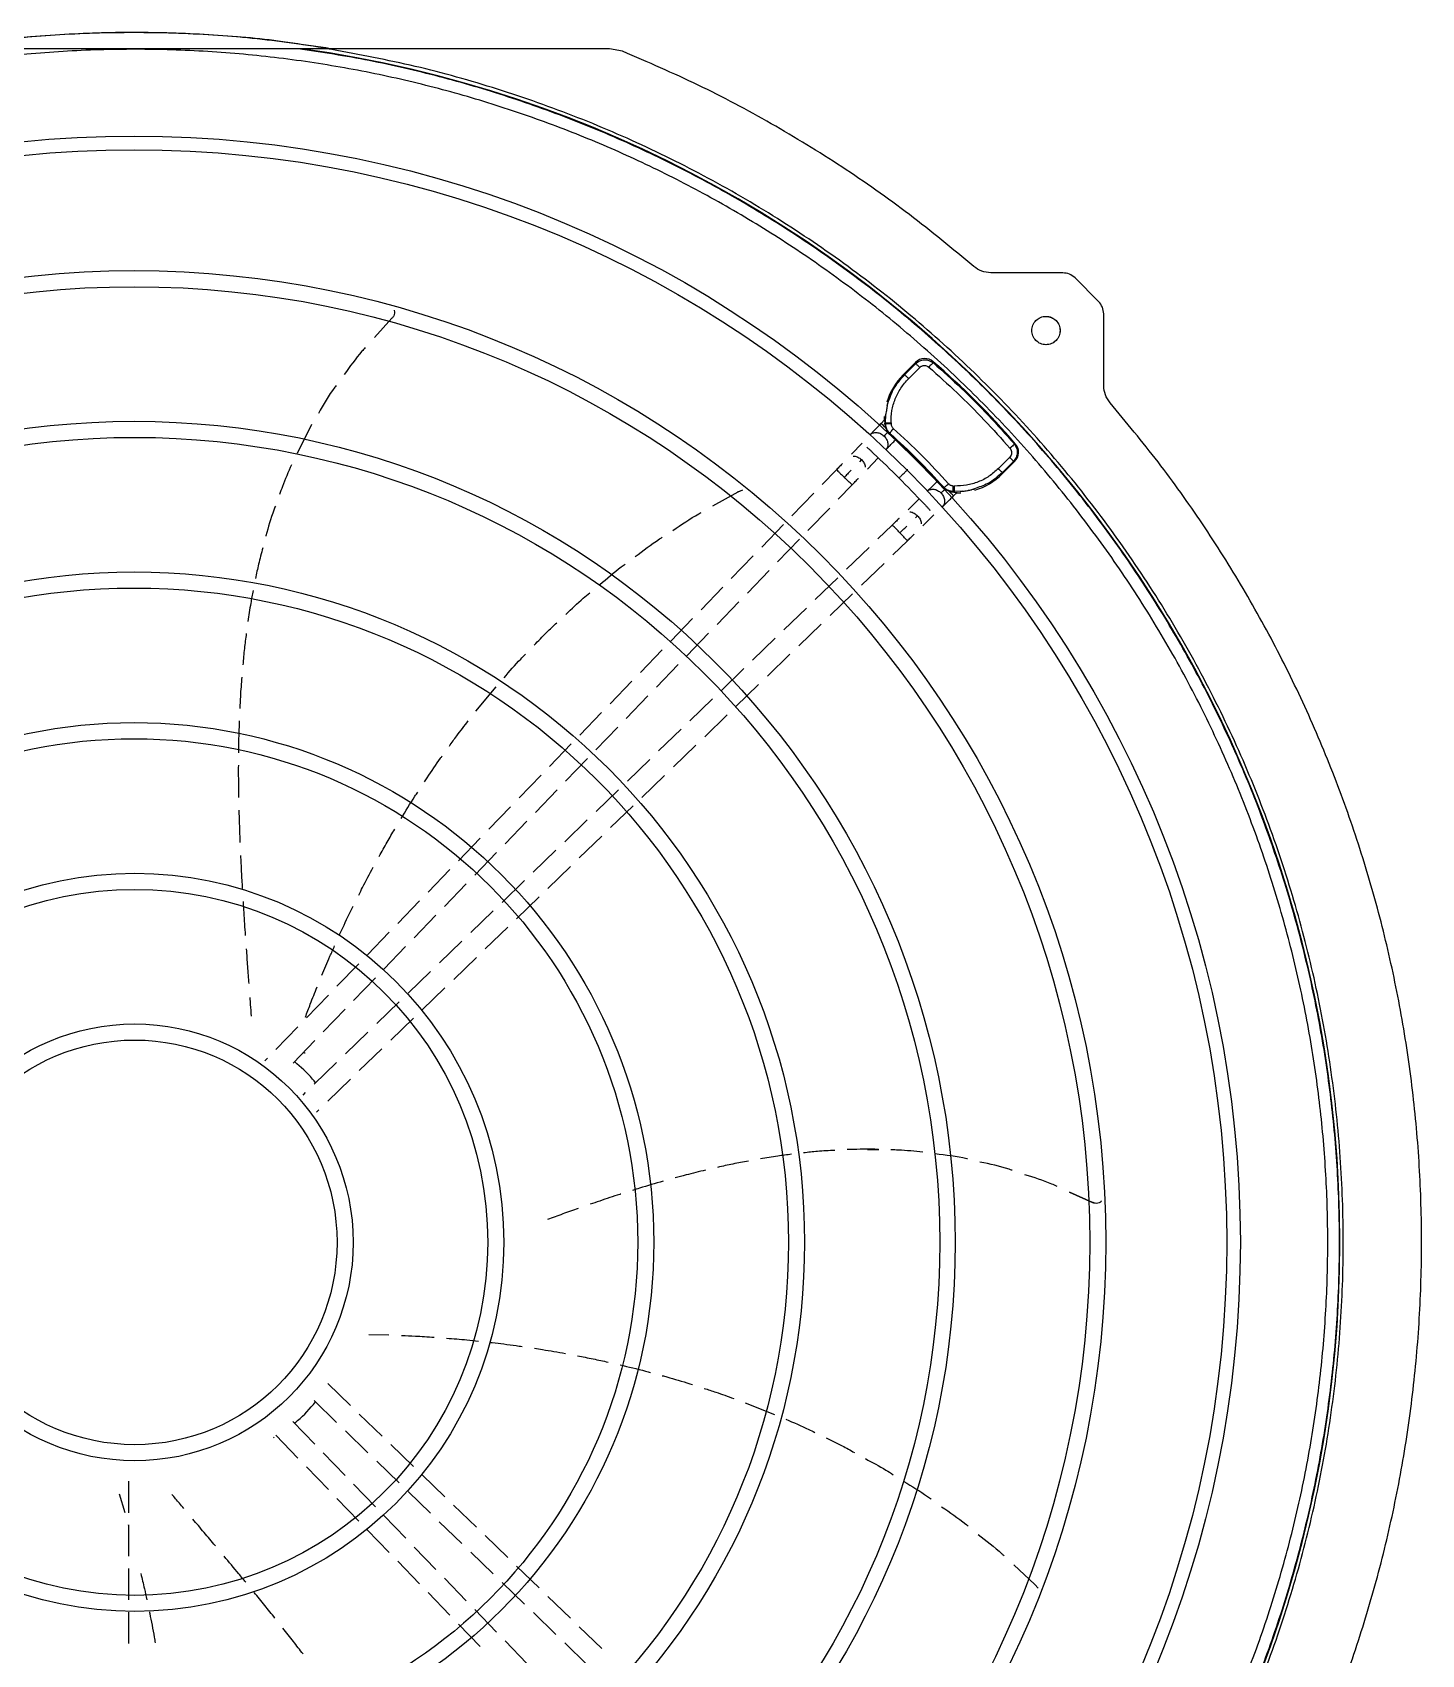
# Model space of a CAD drawing. Extents: x -31 to 236, y -16 to 155.
# Drawn here: x 101.06 to 113.61, y 59.45 to 74.11 of the extents above; entities that cross this region are included whole.
import ezdxf

# ---------------------------------------------------------------- set-up
doc = ezdxf.new("R2010")
doc.units = 0
doc.header["$MEASUREMENT"] = 0
doc.layers.get('0').update_dxf_attribs({"linetype": 'CONTINUOUS'})

msp = doc.modelspace()

# ---------------------------------------------------------------- linework, layer by layer
at = {"color": 7, "linetype": 'Continuous', "lineweight": 25}
for p, q in [((103.71837, 73.9656), (103.49154, 73.9656)), ((106.2751, 73.9656), (103.71837, 73.9656)), ((106.39459, 73.94205), (106.2751, 73.9656)), ((110.37142, 71.94015), (109.72181, 71.94015)), ((110.6961, 71.68069), (110.48276, 71.89403)), ((110.74222, 70.91973), (110.74222, 71.56935)), ((104.31041, 71.52914), (104.15262, 71.35556)), ((108.93042, 71.01904), (109.04201, 71.13063)), ((109.04295, 71.11951), (108.94278, 71.01926)), ((109.04201, 71.13063), (109.04295, 71.11951)), ((109.20234, 71.13675), (109.2034, 71.12528)), ((108.94278, 71.01926), (108.93042, 71.01904)), ((108.97824, 70.98332), (108.99833, 71.00341)), ((108.99833, 71.00341), (109.07994, 71.0851)), ((108.77013, 70.58291), (108.77301, 70.66321)), ((103.58454, 70.56923), (103.45343, 70.30804)), ((108.76117, 70.61076), (108.73053, 70.57907)), ((108.76403, 70.58262), (108.77013, 70.58291)), ((108.76474, 70.57338), (108.76403, 70.58262)), ((108.77043, 70.57364), (108.76474, 70.57338)), ((108.76474, 70.57338), (108.77209, 70.53907)), ((108.77013, 70.58291), (108.77043, 70.57364)), ((108.77727, 70.54443), (108.77043, 70.57364)), ((108.82045, 70.58464), (108.82075, 70.5752)), ((108.55894, 70.40111), (108.46198, 70.3004)), ((108.79327, 70.50214), (108.80561, 70.48922)), ((108.80561, 70.48922), (108.80986, 70.48941)), ((109.94335, 70.39574), (109.93241, 70.39627)), ((108.60629, 70.16647), (108.70429, 70.26827)), ((109.89234, 70.2727), (109.81065, 70.19109)), ((109.93723, 70.23541), (109.82564, 70.12382)), ((109.92662, 70.23583), (109.82638, 70.13566)), ((109.93723, 70.23541), (109.92662, 70.23583)), ((108.32727, 70.16076), (108.19842, 70.02749)), ((109.81065, 70.19109), (109.79056, 70.171)), ((109.82564, 70.12382), (109.82638, 70.13566)), ((107.20852, 69.83318), (107.43777, 69.96171)), ((107.43713, 69.96171), (107.48059, 69.98001)), ((107.43777, 69.96171), (107.43713, 69.96171)), ((107.43777, 69.96171), (107.48079, 69.97984)), ((108.12192, 69.94837), (107.92449, 69.74418)), ((108.34334, 69.89418), (108.46875, 70.02388)), ((109.29653, 70.00273), (109.29616, 69.99867)), ((109.30908, 69.98633), (109.29616, 69.99867)), ((109.34599, 69.96517), (109.38026, 69.95786)), ((109.38075, 69.96331), (109.34707, 69.97123)), ((109.38026, 69.95786), (109.38075, 69.96331)), ((109.38947, 69.95717), (109.38026, 69.95786)), ((109.39004, 69.96301), (109.38075, 69.96331)), ((109.38244, 70.01351), (109.39187, 70.0132)), ((109.38575, 69.92376), (109.41752, 69.95448)), ((109.39004, 69.96301), (109.38947, 69.95717)), ((109.47032, 69.9659), (109.39004, 69.96301)), ((108.06942, 69.61088), (108.26647, 69.81468)), ((109.07546, 69.89711), (108.97355, 69.79816)), ((107.84779, 69.66486), (107.65126, 69.46161)), ((108.83182, 69.66081), (108.70151, 69.53481)), ((109.10714, 69.6535), (109.20834, 69.75176)), ((107.79554, 69.32762), (107.99289, 69.53174)), ((108.83625, 69.39127), (108.96865, 69.51929)), ((107.57396, 69.38166), (107.37683, 69.17778)), ((108.62237, 69.45829), (108.41855, 69.26121)), ((107.52197, 69.0447), (107.71917, 69.24864)), ((108.55233, 69.11674), (108.75666, 69.31431)), ((107.30056, 69.0989), (107.10342, 68.89501)), ((108.33924, 69.18452), (108.13574, 68.98776)), ((107.24834, 68.7617), (107.4454, 68.9655)), ((108.0562, 68.91085), (107.85248, 68.71387)), ((108.26934, 68.84311), (108.47311, 69.04015)), ((107.02624, 68.81519), (106.82934, 68.61155)), ((107.98583, 68.56899), (108.18986, 68.76627)), ((106.97429, 68.47827), (107.1719, 68.68264)), ((107.77327, 68.63729), (107.56948, 68.44024)), ((106.75338, 68.53299), (106.55516, 68.32798)), ((107.70321, 68.29572), (107.90711, 68.49287)), ((106.70122, 68.19585), (106.89776, 68.39912)), ((107.49004, 68.36343), (107.28684, 68.16695)), ((105.06808, 67.97798), (105.25064, 68.19845)), ((106.47883, 68.24905), (106.28161, 68.04507)), ((107.41921, 68.02112), (107.62344, 68.21859)), ((106.42753, 67.9128), (106.62394, 68.11592)), ((107.20752, 68.09026), (107.00316, 67.89266)), ((106.20476, 67.96559), (106.00768, 67.76177)), ((107.13621, 67.74749), (107.34028, 67.94481)), ((106.15318, 67.62906), (106.35113, 67.83378)), ((106.92475, 67.81684), (106.72017, 67.61904)), ((105.93113, 67.68259), (105.73419, 67.47891)), ((106.85356, 67.47418), (107.05667, 67.67058)), ((105.87966, 67.34617), (106.07706, 67.55033)), ((106.64085, 67.54234), (106.43809, 67.34629)), ((105.65755, 67.39965), (105.46025, 67.1956)), ((106.56947, 67.1995), (106.77396, 67.39722)), ((105.60607, 67.06322), (105.80312, 67.26701)), ((106.35792, 67.26877), (106.15443, 67.07202)), ((105.38261, 67.1153), (105.1856, 66.91155)), ((106.07504, 66.99525), (105.87119, 66.79815)), ((106.28663, 66.92602), (106.49094, 67.12356)), ((105.33289, 66.78069), (105.52992, 66.98446)), ((106.00354, 66.6523), (106.20748, 66.84949)), ((105.10828, 66.83158), (104.91088, 66.62742)), ((105.05861, 66.49702), (105.25555, 66.7007)), ((105.7916, 66.72119), (105.58782, 66.52415)), ((105.71935, 66.37751), (105.92325, 66.57466)), ((104.83415, 66.54807), (104.63699, 66.34415)), ((104.78474, 66.21378), (104.98168, 66.41745)), ((105.50887, 66.44782), (105.30488, 66.25058)), ((104.55988, 66.26441), (104.36215, 66.05991)), ((105.43537, 66.10293), (105.63959, 66.30039)), ((104.511, 65.93067), (104.70797, 66.13437)), ((105.22638, 66.17467), (105.02206, 65.97712)), ((104.28531, 65.98044), (104.08802, 65.7764)), ((105.15262, 65.82953), (105.35636, 66.02653)), ((104.23771, 65.64802), (104.4342, 65.85124)), ((104.94316, 65.90082), (104.73886, 65.70328)), ((104.01054, 65.69627), (103.81322, 65.49219)), ((104.86804, 65.55437), (105.0731, 65.75265)), ((103.9638, 65.36473), (104.16042, 65.56808)), ((104.66001, 65.62704), (104.45539, 65.4292)), ((103.73614, 65.41248), (103.53742, 65.20695)), ((104.58386, 65.27959), (104.78945, 65.47838)), ((103.68943, 65.08097), (103.88703, 65.28533)), ((104.37701, 65.35341), (104.17231, 65.15549)), ((103.46022, 65.12711), (103.26219, 64.9223)), ((104.29975, 65.00489), (104.50516, 65.2035)), ((103.41617, 64.79836), (103.61301, 65.00194)), ((104.0931, 65.0789), (103.88987, 64.88239)), ((103.18468, 64.84214), (103.16296, 64.81967)), ((103.80973, 64.8049), (103.60594, 64.60786)), ((104.01539, 64.72994), (104.22023, 64.928)), ((103.73051, 64.45448), (103.93504, 64.65225)), ((103.52665, 64.53119), (103.50461, 64.50988)), ((103.62763, 64.35501), (103.65061, 64.37722)), ((108.60872, 64.01809), (108.70842, 64.01732)), ((110.64031, 63.53963), (110.43328, 63.63308)), ((110.43333, 63.63219), (110.63978, 63.53963)), ((110.63978, 63.53963), (110.64031, 63.53963)), ((110.67541, 63.53036), (110.67594, 63.53036)), ((104.10103, 62.34649), (104.10123, 62.34649)), ((104.10123, 62.34649), (104.28213, 62.34171)), ((103.93513, 61.70406), (103.72961, 61.90278)), ((103.60611, 61.74837), (103.80996, 61.55126)), ((107.50283, 61.72895), (107.7678, 61.62386)), ((104.22045, 61.42818), (104.01545, 61.6264)), ((103.26159, 61.43471), (103.46016, 61.22935)), ((103.61281, 61.35466), (103.41553, 61.5587)), ((103.88994, 61.47393), (104.09362, 61.27699)), ((103.2455, 61.41173), (103.2406, 61.41895)), ((104.50461, 61.15343), (104.2997, 61.35155)), ((103.53744, 61.14941), (103.73556, 60.94452)), ((103.8866, 61.0715), (103.68944, 61.27541)), ((104.17227, 61.20094), (104.37635, 61.00361)), ((101.93113, 61.01885), (101.93113, 60.7345)), ((104.1606, 60.78813), (103.96388, 60.99157)), ((104.78834, 60.87908), (104.58452, 61.07616)), ((101.84572, 60.90546), (101.89637, 60.73553)), ((103.81331, 60.8641), (104.01076, 60.6599)), ((104.45591, 60.92669), (104.65923, 60.73009)), ((104.43484, 60.50449), (104.23713, 60.70897)), ((105.07307, 60.60377), (104.8679, 60.80216)), ((101.92758, 60.62517), (101.93113, 60.6124)), ((101.93113, 60.62505), (101.93113, 60.34096)), ((104.08758, 60.58045), (104.28567, 60.37558)), ((104.73846, 60.65349), (104.94276, 60.45595)), ((104.70811, 60.22187), (104.51182, 60.42488)), ((105.35624, 60.32997), (105.15168, 60.52776)), ((104.36293, 60.29567), (104.56014, 60.09171)), ((105.02173, 60.37959), (105.2262, 60.18189)), ((105.6396, 60.05599), (105.43544, 60.2534)), ((109.929, 60.26498), (110.12086, 60.08764)), ((101.93113, 60.23145), (101.93113, 59.94793)), ((104.98169, 59.93892), (104.78496, 60.14239)), ((105.30509, 60.10561), (105.50891, 59.90853)), ((104.63666, 60.01258), (104.8341, 59.80837)), ((105.92311, 59.78186), (105.71902, 59.9792)), ((110.12086, 60.08764), (110.15117, 60.05255)), ((101.93113, 59.83725), (101.93113, 59.55359)), ((105.25552, 59.65572), (105.05845, 59.85954)), ((105.58825, 59.83182), (105.79202, 59.63479)), ((104.91085, 59.729), (105.10828, 59.5248)), ((106.20667, 59.50768), (106.00246, 59.70514)), ((105.52922, 59.37265), (105.33213, 59.57649)), ((105.87119, 59.55824), (106.0755, 59.3607))]:
    msp.add_line(p, q, dxfattribs=at)
at = {"color": 8, "linetype": 'Continuous', "lineweight": 25}
for p, q in [((109.17441, 71.14169), (109.2034, 71.12528)), ((109.93241, 70.39627), (109.948, 70.36872)), ((108.5528, 70.25244), (108.53447, 70.23341)), ((109.57402, 69.98941), (109.5483, 69.97938))]:
    msp.add_line(p, q, dxfattribs=at)
for centre, radius in [((101.97949, 63.17881), 9.99706), ((101.97949, 63.1782), 9.87436), ((101.97949, 63.17881), 8.78089), ((101.97949, 63.1782), 8.63615), ((101.97949, 63.1782), 7.41998), ((101.98568, 63.17829), 7.27453), ((101.97949, 63.1782), 6.05846), ((101.97949, 63.1782), 5.9131), ((101.97949, 63.1782), 4.69694), ((101.97949, 63.1782), 4.55158), ((101.98568, 63.1782), 3.33542), ((101.98568, 63.17829), 3.18997), ((101.98568, 63.1782), 1.9739), ((101.98568, 63.17829), 1.82845)]:
    msp.add_circle(centre, radius)
at = {"color": 7, "linetype": 'Continuous', "lineweight": 25}
for centre, radius, start, end in [((101.9846, 63.17819), 10.89215, 277.952419, 82.047581), ((104.72677, 65.92017), 6.87338, 40.627992, 49.372027), ((104.72746, 65.92087), 6.11819, 42.504763, 47.493312), ((101.98532, 63.17786), 9.76824, 44.999741, 46.881712), ((101.99057, 63.18287), 9.76098, 43.117375, 45.000762)]:
    msp.add_arc(centre, radius, start, end, dxfattribs=at)
at = {"color": 8, "linetype": 'Continuous', "lineweight": 25}
for centre, radius, start, end in [((104.03751, 65.66052), 6.79828, 45.858, 46.344146), ((97.31778, 58.59711), 15.96606, 45.699879, 46.052529), ((99.43305, 60.47562), 13.14171, 43.911773, 44.341551), ((97.795, 58.81785), 15.47163, 43.76337, 44.127308)]:
    msp.add_arc(centre, radius, start, end, dxfattribs=at)
at = {"color": 7, "linetype": 'Continuous', "lineweight": 25}
for centre, major_axis, ratio, start_param, end_param in [((109.12549, 71.04697), (-0.00447, 0.11816), 0.99886587, 5.53682267, 7.03021374), ((109.34879, 70.60173), (0.5912, 0.01098), 0.99873841, 2.33824924, 2.83211218), ((109.34879, 70.60173), (0.5912, 0.01098), 0.99873841, 3.0557476, 3.11410526), ((109.85357, 70.31889), (0.11816, -0.00449), 0.99887068, 5.53630704, 7.02969541), ((109.40833, 70.54219), (0.01095, 0.5912), 0.99873353, 3.4485214, 3.94487882), ((109.40833, 70.54219), (0.01095, 0.5912), 0.99873353, 3.16946015, 3.23077009)]:
    msp.add_ellipse(centre, major_axis=major_axis, ratio=ratio, start_param=start_param, end_param=end_param, dxfattribs=at)
for points, knots in [([(103.75607, 73.9656), (103.52058, 73.99982), (103.04959, 74.06827), (102.33648, 74.11245), (101.62253, 74.11245), (100.90942, 74.06827), (100.43843, 73.99982), (100.20294, 73.9656)], [0, 0, 0, 0, 0.20000006, 0.40000001, 0.59999999, 0.79999994, 1, 1, 1, 1]), ([(103.68731, 73.97241), (103.56676, 73.99231), (103.22471, 74.04877), (102.65499, 74.09653), (101.98174, 74.11941), (101.30847, 74.09683), (100.73747, 74.04916), (100.39416, 73.99262), (100.27236, 73.97256)], [0, 0, 0, 0, 0.10683841, 0.30314296, 0.49944752, 0.69575221, 0.89205686, 1, 1, 1, 1]), ([(94.1542, 55.76677), (94.29673, 55.62104), (94.58387, 55.32745), (95.04872, 54.91627), (95.5413, 54.52574), (96.06258, 54.16095), (96.6106, 53.82377), (97.18333, 53.51716), (97.77813, 53.24364), (98.39162, 53.00559), (99.02079, 52.80476), (99.66231, 52.64254), (100.31257, 52.52), (100.96786, 52.43768), (101.62457, 52.39572), (102.27926, 52.3938), (102.92781, 52.43119), (103.56682, 52.50667), (104.1931, 52.61862), (104.80443, 52.76533), (105.39833, 52.94481), (105.97563, 53.15593), (106.54003, 53.39943), (107.09474, 53.67733), (107.63959, 53.99099), (108.1714, 54.3402), (108.68738, 54.72463), (109.18411, 55.14329), (109.65828, 55.59471), (110.10639, 56.07661), (110.52574, 56.58684), (110.91377, 57.12284), (111.26818, 57.68163), (111.58708, 58.25998), (111.86901, 58.85458), (112.11299, 59.46211), (112.31819, 60.07849), (112.48446, 60.70008), (112.61215, 61.32334), (112.702, 61.94558), (112.75497, 62.56375), (112.77239, 63.17819), (112.75497, 63.79263), (112.702, 64.41079), (112.61215, 65.03303), (112.48447, 65.6563), (112.31819, 66.27789), (112.113, 66.89427), (111.86902, 67.50179), (111.58709, 68.09639), (111.26819, 68.67475), (110.91377, 69.23354), (110.52574, 69.76953), (110.1064, 70.27976), (109.65829, 70.76167), (109.18412, 71.21309), (108.68739, 71.63175), (108.17141, 72.01619), (107.6396, 72.36538), (107.09475, 72.67906), (106.54004, 72.95696), (105.97564, 73.20046), (105.39834, 73.41158), (104.80444, 73.59105), (104.19312, 73.73777), (103.56683, 73.84972), (102.92782, 73.9252), (102.27927, 73.96259), (101.62459, 73.96067), (100.96788, 73.91871), (100.31258, 73.8364), (99.66232, 73.71385), (99.0208, 73.55164), (98.39164, 73.3508), (97.77815, 73.11276), (97.18334, 72.83923), (96.61061, 72.53262), (96.06259, 72.19545), (95.54132, 71.83066), (95.04874, 71.44013), (94.58388, 71.02895), (94.29673, 70.73535), (94.1542, 70.58962)], [0, 0, 0, 0, 0.01189592, 0.02396584, 0.03619649, 0.04857359, 0.06108194, 0.07373471, 0.0864717, 0.09927432, 0.11212355, 0.12500004, 0.13787625, 0.15072533, 0.16352795, 0.17626509, 0.18891813, 0.20142621, 0.21380317, 0.22603385, 0.23810393, 0.25000004, 0.2618959, 0.27396585, 0.28619652, 0.29857361, 0.31108196, 0.32373474, 0.33647171, 0.34927432, 0.36212355, 0.37500004, 0.38787624, 0.40072531, 0.41352793, 0.42626506, 0.4389181, 0.45142619, 0.46380314, 0.47603381, 0.48810388, 0.50000001, 0.51189586, 0.52396581, 0.53619649, 0.54857357, 0.56108191, 0.57373469, 0.58647168, 0.59927428, 0.6121235, 0.62499999, 0.63787621, 0.65072529, 0.66352791, 0.67626502, 0.68891805, 0.70142614, 0.71380312, 0.72603376, 0.73810387, 0.74999998, 0.76189582, 0.77396578, 0.78619645, 0.79857355, 0.81108188, 0.82373468, 0.83647168, 0.84927427, 0.86212351, 0.87499998, 0.88787621, 0.90072531, 0.91352792, 0.92626504, 0.93891808, 0.95142617, 0.96380314, 0.97603381, 0.98810396, 1, 1, 1, 1]), ([(103.46319, 73.9656), (103.42142, 73.9656), (103.32549, 73.9656), (103.15888, 73.9656), (102.98595, 73.9656), (102.81214, 73.9656), (102.643, 73.9656), (102.44728, 73.9656), (102.21717, 73.9656), (101.9884, 73.9656), (101.784, 73.9656), (101.62034, 73.9656), (101.47571, 73.9656), (101.3416, 73.9656), (101.21992, 73.9656), (101.10799, 73.9656), (100.9681, 73.9656), (100.80918, 73.9656), (100.64271, 73.9656), (100.5468, 73.9656), (100.50615, 73.9656)], [0, 0, 0, 0, 0.04324317, 0.09933434, 0.16898775, 0.21860555, 0.2752728, 0.34015491, 0.4166497, 0.50809633, 0.57162648, 0.62346281, 0.67367881, 0.71796208, 0.75916534, 0.79680324, 0.83124432, 0.90075693, 0.95793437, 1, 1, 1, 1]), ([(103.46318, 52.3908), (103.6776, 52.42397), (104.10646, 52.4903), (104.74075, 52.63831), (105.36557, 52.8212), (105.97822, 53.04183), (106.57663, 53.29846), (107.15862, 53.59043), (107.72214, 53.91664), (108.26517, 54.27593), (108.78576, 54.66702), (109.28206, 55.08851), (109.7523, 55.5389), (110.19479, 56.01657), (110.60795, 56.51983), (110.99031, 57.04687), (111.3405, 57.5958), (111.65728, 58.16468), (111.9395, 58.75147), (112.18617, 59.35406), (112.3964, 59.97032), (112.56944, 60.59804), (112.70467, 61.23497), (112.80161, 61.87884), (112.85991, 62.52735), (112.87937, 63.17819), (112.85991, 63.82903), (112.80161, 64.47754), (112.70467, 65.12141), (112.56944, 65.75835), (112.3964, 66.38606), (112.18617, 67.00232), (111.93951, 67.60492), (111.65728, 68.1917), (111.34051, 68.76058), (110.99031, 69.30952), (110.60795, 69.83655), (110.19479, 70.33981), (109.7523, 70.81748), (109.28207, 71.26787), (108.78577, 71.68936), (108.26518, 72.08045), (107.72215, 72.43974), (107.15863, 72.76595), (106.57664, 73.05793), (105.97823, 73.31456), (105.36558, 73.53519), (104.74076, 73.71808), (104.10647, 73.86608), (103.67761, 73.93242), (103.46319, 73.96559)], [0, 0, 0, 0, 0.02083334, 0.04166665, 0.06250003, 0.08333335, 0.10416665, 0.125, 0.1458333, 0.16666668, 0.18749997, 0.20833336, 0.22916668, 0.25000001, 0.27083332, 0.29166664, 0.31250001, 0.33333334, 0.35416664, 0.37499996, 0.39583334, 0.41666666, 0.43749998, 0.4583333, 0.47916665, 0.5, 0.5208333, 0.54166664, 0.5625, 0.58333332, 0.60416664, 0.62499998, 0.64583333, 0.66666665, 0.68749999, 0.70833331, 0.72916664, 0.74999997, 0.77083333, 0.79166666, 0.81249999, 0.83333331, 0.85416669, 0.875, 0.89583335, 0.91666666, 0.9375, 0.95833334, 0.97916668, 1, 1, 1, 1]), ([(103.49154, 73.9656), (103.49134, 73.9656), (103.4909, 73.9656), (103.48822, 73.9656), (103.47935, 73.9656), (103.47009, 73.9656), (103.46319, 73.9656)], [0, 0, 0, 0, 0.0693699, 0.15028831, 0.36656205, 1, 1, 1, 1]), ([(103.71839, 52.39079), (103.97125, 52.43684), (104.47696, 52.52893), (105.2208, 52.73443), (105.94913, 52.98804), (106.65755, 53.29339), (107.34275, 53.64764), (108.00124, 54.04939), (108.62979, 54.49653), (109.22525, 54.98689), (109.78466, 55.51799), (110.30524, 56.08721), (110.7844, 56.69171), (111.21975, 57.32848), (111.60914, 57.99436), (111.95061, 58.68603), (112.24247, 59.40006), (112.48328, 60.13288), (112.67182, 60.88085), (112.80717, 61.64026), (112.88865, 62.40731), (112.91586, 63.1782), (112.88865, 63.9491), (112.80717, 64.71615), (112.67182, 65.47556), (112.48327, 66.22353), (112.24246, 66.95635), (111.9506, 67.67037), (111.60913, 68.36204), (111.21974, 69.02792), (110.78439, 69.6647), (110.30523, 70.2692), (109.78465, 70.83841), (109.22524, 71.36952), (108.62978, 71.85987), (108.00123, 72.30701), (107.34273, 72.70876), (106.65754, 73.06301), (105.94912, 73.36835), (105.22078, 73.62197), (104.47695, 73.82747), (103.97123, 73.91956), (103.71837, 73.9656)], [0, 0, 0, 0, 0.02500002, 0.05000002, 0.07500002, 0.10000003, 0.12499999, 0.15000004, 0.17499999, 0.20000003, 0.22500003, 0.25, 0.27500001, 0.30000002, 0.325, 0.35000002, 0.375, 0.4, 0.42500002, 0.45000001, 0.47500003, 0.50000003, 0.52499999, 0.55000001, 0.57500001, 0.6, 0.62500003, 0.65, 0.67500002, 0.70000003, 0.72500002, 0.75000002, 0.77499999, 0.80000001, 0.825, 0.85000003, 0.87500003, 0.89999998, 0.92500001, 0.95, 0.975, 1, 1, 1, 1]), ([(109.56777, 71.99729), (109.37585, 72.15629), (108.99202, 72.47429), (108.37903, 72.90338), (107.74153, 73.29409), (107.08095, 73.64553), (106.62338, 73.84321), (106.39459, 73.94205)], [0, 0, 0, 0, 0.20000021, 0.40000034, 0.60000016, 0.8000001, 1, 1, 1, 1]), ([(109.72181, 71.94015), (109.69357, 71.94276), (109.6371, 71.94798), (109.59088, 71.98086), (109.56777, 71.99729)], [0, 0, 0, 0, 0.50000434, 1, 1, 1, 1]), ([(110.48276, 71.89403), (110.46647, 71.90718), (110.43388, 71.93349), (110.39224, 71.93793), (110.37142, 71.94015)], [0, 0, 0, 0, 0.49998968, 1, 1, 1, 1]), ([(104.32915, 71.60136), (104.32955, 71.60055), (104.33358, 71.59235), (104.33431, 71.57418), (104.32771, 71.54913), (104.31639, 71.53606), (104.31041, 71.52914)], [0, 0, 0, 0, 0.03441779, 0.34674817, 0.65470446, 1, 1, 1, 1]), ([(110.09244, 71.41849), (110.09437, 71.43526), (110.09822, 71.4688), (110.12785, 71.51145), (110.1702, 71.53995), (110.22057, 71.54995), (110.27093, 71.53995), (110.31328, 71.51145), (110.34291, 71.4688), (110.34676, 71.43526), (110.34869, 71.41849)], [0, 0, 0, 0, 0.12499963, 0.24999784, 0.37500175, 0.50000081, 0.62499987, 0.7499989, 0.87500037, 1, 1, 1, 1]), ([(110.21979, 71.54662), (110.23657, 71.54469), (110.27015, 71.54084), (110.3125, 71.51121), (110.34213, 71.46886), (110.34598, 71.43528), (110.34791, 71.41849)], [0, 0, 0, 0, 0.24999852, 0.49999698, 0.75000033, 1, 1, 1, 1]), ([(110.74222, 71.56935), (110.74, 71.59017), (110.73556, 71.63181), (110.70925, 71.6644), (110.6961, 71.68069)], [0, 0, 0, 0, 0.49999648, 1, 1, 1, 1]), ([(110.34869, 71.41849), (110.34676, 71.40173), (110.34291, 71.36819), (110.31328, 71.32554), (110.27093, 71.29704), (110.22057, 71.28703), (110.1702, 71.29704), (110.12785, 71.32554), (110.09822, 71.36819), (110.09437, 71.40173), (110.09244, 71.41849)], [0, 0, 0, 0, 0.12500028, 0.25000167, 0.37500021, 0.49999919, 0.62499817, 0.75000159, 0.87499972, 1, 1, 1, 1]), ([(110.34791, 71.41849), (110.34598, 71.40171), (110.34213, 71.36813), (110.3125, 71.32578), (110.27015, 71.29615), (110.23657, 71.2923), (110.21979, 71.29037)], [0, 0, 0, 0, 0.25000096, 0.50000415, 0.75000163, 1, 1, 1, 1]), ([(104.06946, 71.26408), (104.05943, 71.2532), (103.98969, 71.17746), (103.9304, 71.09252), (103.87962, 71.01978)], [0, 0, 0, 0, 0.14368106, 1, 1, 1, 1]), ([(109.04295, 71.11951), (109.05448, 71.12881), (109.07759, 71.14745), (109.12082, 71.1557), (109.15514, 71.15362), (109.1707, 71.14398), (109.17441, 71.14169)], [0, 0, 0, 0, 0.30725829, 0.61602, 0.90850224, 1, 1, 1, 1]), ([(109.04295, 71.11951), (109.04377, 71.119), (109.0454, 71.11797), (109.05389, 71.11028), (109.06565, 71.09913), (109.07518, 71.08977), (109.07994, 71.0851)], [0, 0, 0, 0, 0.24999965, 0.50000029, 0.74998791, 1, 1, 1, 1]), ([(109.07994, 71.0851), (109.08063, 71.08577), (109.08331, 71.08837), (109.08924, 71.09297), (109.10153, 71.09974), (109.12006, 71.10398), (109.14285, 71.10061), (109.15517, 71.09211), (109.16135, 71.08785)], [0, 0, 0, 0, 0.0321865, 0.12541868, 0.25077472, 0.49987449, 0.74927129, 1, 1, 1, 1]), ([(109.2034, 71.12528), (109.20209, 71.12513), (109.19938, 71.12482), (109.18913, 71.11663), (109.17577, 71.10381), (109.16604, 71.09304), (109.16135, 71.08785)], [0, 0, 0, 0, 0.24106701, 0.49981164, 0.75866265, 1, 1, 1, 1]), ([(109.2034, 71.12528), (109.2887, 71.04916), (109.45945, 70.89679), (109.70399, 70.65225), (109.85631, 70.48155), (109.93241, 70.39627)], [0, 0, 0, 0, 0.33313437, 0.66686563, 1, 1, 1, 1]), ([(108.78649, 70.74118), (108.8025, 70.79171), (108.83527, 70.89518), (108.90639, 70.97726), (108.94278, 71.01926)], [0, 0, 0, 0, 0.4882915, 1, 1, 1, 1]), ([(108.82045, 70.58464), (108.82143, 70.62145), (108.82339, 70.69508), (108.85495, 70.80155), (108.9048, 70.90078), (108.95376, 70.9558), (108.97824, 70.98332)], [0, 0, 0, 0, 0.24999684, 0.49999602, 0.74999698, 1, 1, 1, 1]), ([(108.94278, 71.01926), (108.94342, 71.01857), (108.94469, 71.01718), (108.95271, 71.00902), (108.96411, 70.9975), (108.97353, 70.98804), (108.97824, 70.98332)], [0, 0, 0, 0, 0.25000338, 0.50000912, 0.75000131, 1, 1, 1, 1]), ([(109.16135, 71.08785), (109.24703, 71.01148), (109.41901, 70.85821), (109.66516, 70.61204), (109.81857, 70.43994), (109.89509, 70.3541)], [0, 0, 0, 0, 0.3323167, 0.66694633, 1, 1, 1, 1]), ([(103.80598, 70.92245), (103.80165, 70.91676), (103.74107, 70.83724), (103.69169, 70.74962), (103.64585, 70.66827)], [0, 0, 0, 0, 0.07155229, 1, 1, 1, 1]), ([(110.79936, 70.7657), (110.78293, 70.78881), (110.75005, 70.83502), (110.74483, 70.8915), (110.74222, 70.91973)], [0, 0, 0, 0, 0.49999752, 1, 1, 1, 1]), ([(108.76861, 70.63781), (108.7689, 70.63813), (108.76947, 70.63876), (108.77071, 70.6464), (108.77192, 70.65522), (108.77277, 70.66143), (108.77301, 70.66321)], [0, 0, 0, 0, 0.28746739, 0.57417582, 0.87829847, 1, 1, 1, 1]), ([(108.7865, 70.74118), (108.78555, 70.73576), (108.78357, 70.72448), (108.78162, 70.71111), (108.77926, 70.69693), (108.77631, 70.68212), (108.77411, 70.66947), (108.77302, 70.66321)], [0, 0, 0, 0, 0.22403852, 0.46649465, 0.48175031, 0.74327652, 1, 1, 1, 1]), ([(108.78649, 70.74118), (108.78754, 70.74618), (108.78963, 70.75618), (108.79117, 70.76448), (108.79096, 70.76573), (108.79088, 70.76624)], [0, 0, 0, 0, 0.37192936, 0.74511258, 1, 1, 1, 1]), ([(110.79936, 55.59069), (110.94613, 55.7673), (111.23966, 56.12052), (111.63923, 56.6822), (112.00717, 57.26473), (112.33937, 57.8685), (112.63544, 58.49074), (112.89413, 59.12944), (113.11458, 59.78232), (113.296, 60.44711), (113.43778, 61.12146), (113.5394, 61.80302), (113.60052, 62.4894), (113.62091, 63.1782), (113.60052, 63.86699), (113.5394, 64.55337), (113.43778, 65.23493), (113.296, 65.90928), (113.11458, 66.57407), (112.89413, 67.22695), (112.63544, 67.86565), (112.33937, 68.48789), (112.00717, 69.09166), (111.63923, 69.67419), (111.23966, 70.23587), (110.94613, 70.58909), (110.79936, 70.7657)], [0, 0, 0, 0, 0.04166672, 0.08333338, 0.12500007, 0.16666672, 0.20833335, 0.25000008, 0.29166671, 0.33333336, 0.37500001, 0.41666672, 0.45833338, 0.50000004, 0.54166669, 0.58333335, 0.62499999, 0.66666668, 0.70833333, 0.74999999, 0.79166669, 0.83333335, 0.87499997, 0.91666669, 0.95833332, 1, 1, 1, 1]), ([(108.73053, 70.57907), (108.72085, 70.56906), (108.7015, 70.54904), (108.6742, 70.52077), (108.64962, 70.4953), (108.63719, 70.4824), (108.63098, 70.47595)], [0, 0, 0, 0, 0.25005524, 0.49995604, 0.74987649, 1, 1, 1, 1]), ([(108.76054, 70.60979), (108.76061, 70.60996), (108.76094, 70.61074), (108.76151, 70.60888), (108.76252, 70.60213), (108.7634, 70.59067), (108.76403, 70.58262)], [0, 0, 0, 0, 0.05863577, 0.27004327, 0.48702224, 1, 1, 1, 1]), ([(108.77013, 70.58291), (108.77116, 70.58296), (108.77321, 70.58304), (108.78465, 70.58343), (108.8007, 70.58398), (108.81387, 70.58442), (108.82045, 70.58464)], [0, 0, 0, 0, 0.25000896, 0.50000231, 0.75000529, 1, 1, 1, 1]), ([(108.82075, 70.5752), (108.81416, 70.57499), (108.801, 70.57458), (108.78495, 70.57408), (108.77351, 70.57372), (108.77145, 70.57367), (108.77043, 70.57364)], [0, 0, 0, 0, 0.25001571, 0.5000102, 0.75000993, 1, 1, 1, 1]), ([(108.79327, 70.50214), (108.7891, 70.50766), (108.7802, 70.51943), (108.7749, 70.53226), (108.77209, 70.53907)], [0, 0, 0, 0, 0.46912927, 1, 1, 1, 1]), ([(108.84082, 70.53242), (108.83648, 70.52733), (108.82751, 70.5168), (108.81699, 70.50304), (108.81028, 70.49286), (108.80999, 70.49054), (108.80986, 70.48941)], [0, 0, 0, 0, 0.2418848, 0.50002785, 0.7581622, 1, 1, 1, 1]), ([(108.82075, 70.5752), (108.82111, 70.57119), (108.82185, 70.5631), (108.82614, 70.55162), (108.83224, 70.54099), (108.83797, 70.53527), (108.84082, 70.53242)], [0, 0, 0, 0, 0.24780597, 0.49941748, 0.75118697, 1, 1, 1, 1]), ([(109.33967, 70.03358), (109.2603, 70.12048), (109.10158, 70.29428), (108.92774, 70.45304), (108.84082, 70.53242)], [0, 0, 0, 0, 0.50000115, 1, 1, 1, 1]), ([(108.79327, 70.50214), (108.78533, 70.49392), (108.77115, 70.47924), (108.76154, 70.46927), (108.75731, 70.46488)], [0, 0, 0, 0, 0.55980593, 1, 1, 1, 1]), ([(108.7728, 70.33943), (108.77855, 70.3454), (108.79003, 70.35732), (108.81252, 70.38063), (108.83752, 70.40652), (108.85544, 70.42506), (108.8644, 70.43433)], [0, 0, 0, 0, 0.25000741, 0.49984459, 0.74986004, 1, 1, 1, 1]), ([(108.86231, 70.4332), (108.86247, 70.43329), (108.86288, 70.43353), (108.85894, 70.43812), (108.85105, 70.44637), (108.83874, 70.45845), (108.82332, 70.47306), (108.8115, 70.48385), (108.80561, 70.48922)], [0, 0, 0, 0, 0.10964548, 0.27183382, 0.44948131, 0.63690298, 0.81912573, 1, 1, 1, 1]), ([(108.80986, 70.48941), (108.89461, 70.41193), (109.06413, 70.25695), (109.21907, 70.08747), (109.29653, 70.00273)], [0, 0, 0, 0, 0.49999876, 1, 1, 1, 1]), ([(109.93241, 70.39627), (109.93227, 70.39495), (109.93199, 70.3922), (109.92383, 70.38191), (109.91103, 70.36852), (109.90028, 70.35879), (109.89509, 70.3541)], [0, 0, 0, 0, 0.24124599, 0.50005538, 0.75883315, 1, 1, 1, 1]), ([(109.948, 70.36872), (109.9506, 70.36455), (109.96059, 70.34854), (109.96285, 70.31376), (109.95457, 70.27051), (109.93594, 70.24739), (109.92662, 70.23583)], [0, 0, 0, 0, 0.10190332, 0.39101349, 0.69543036, 1, 1, 1, 1]), ([(108.60111, 70.36463), (108.60541, 70.36106), (108.61545, 70.3527), (108.62714, 70.34246), (108.63383, 70.33661)], [0, 0, 0, 0, 0.42747862, 1, 1, 1, 1]), ([(108.63383, 70.33661), (108.63964, 70.3308), (108.64985, 70.32059), (108.65832, 70.31188), (108.66198, 70.30813)], [0, 0, 0, 0, 0.56902682, 1, 1, 1, 1]), ([(109.89509, 70.3541), (109.89935, 70.34793), (109.90785, 70.33562), (109.91122, 70.3128), (109.90634, 70.29161), (109.8982, 70.27875), (109.89301, 70.27339), (109.89233, 70.2727)], [0, 0, 0, 0, 0.25090561, 0.50051494, 0.74978168, 0.96749962, 1, 1, 1, 1]), ([(109.92662, 70.23583), (109.92613, 70.23664), (109.92513, 70.23824), (109.91748, 70.24669), (109.90635, 70.25843), (109.89701, 70.26794), (109.89234, 70.2727)], [0, 0, 0, 0, 0.25000163, 0.49999258, 0.74999928, 1, 1, 1, 1]), ([(103.40265, 70.20483), (103.37401, 70.13964), (103.3354, 70.05175), (103.3032, 69.9612), (103.29488, 69.93782)], [0, 0, 0, 0, 0.74172959, 1, 1, 1, 1]), ([(108.38099, 70.21636), (108.37275, 70.20782), (108.35562, 70.19008), (108.33693, 70.17075), (108.32723, 70.16071)], [0, 0, 0, 0, 0.48080331, 1, 1, 1, 1]), ([(108.45977, 70.156), (108.4485, 70.14434), (108.42836, 70.12349), (108.40743, 70.10183), (108.39821, 70.0923)], [0, 0, 0, 0, 0.55959197, 1, 1, 1, 1]), ([(108.46875, 70.02388), (108.47834, 70.0338), (108.49751, 70.05364), (108.5169, 70.07369), (108.52515, 70.08226), (108.52541, 70.08253)], [0, 0, 0, 0, 0.49208074, 0.98383176, 1, 1, 1, 1]), ([(108.89254, 70.08501), (108.89284, 70.0853), (108.89351, 70.08595), (108.89891, 70.09132), (108.90742, 70.0998), (108.91814, 70.1105), (108.93086, 70.12321), (108.94368, 70.13604), (108.95468, 70.14705), (108.96367, 70.15608), (108.9695, 70.16194), (108.97018, 70.16265), (108.97049, 70.16296)], [0, 0, 0, 0, 0.0873823, 0.19724861, 0.28764549, 0.38775014, 0.49369129, 0.59997945, 0.70101879, 0.79270034, 0.90857115, 1, 1, 1, 1]), ([(109.79056, 70.171), (109.76305, 70.14652), (109.70802, 70.09756), (109.60879, 70.04771), (109.50232, 70.01614), (109.42869, 70.01418), (109.39187, 70.0132)], [0, 0, 0, 0, 0.24999922, 0.49999974, 0.75000086, 1, 1, 1, 1]), ([(109.82638, 70.13566), (109.78455, 70.09896), (109.70982, 70.03337), (109.61553, 70.00285), (109.57402, 69.98941)], [0, 0, 0, 0, 0.5597021, 1, 1, 1, 1]), ([(109.82637, 70.13567), (109.8257, 70.13629), (109.82434, 70.13753), (109.81622, 70.14551), (109.80473, 70.15688), (109.79528, 70.16629), (109.79056, 70.171)], [0, 0, 0, 0, 0.2499946, 0.49999962, 0.74999359, 1, 1, 1, 1]), ([(109.24104, 70.05766), (109.23175, 70.04868), (109.21318, 70.03071), (109.18725, 70.0056), (109.16391, 69.98299), (109.15198, 69.97141), (109.14601, 69.96562)], [0, 0, 0, 0, 0.25001606, 0.49999713, 0.74988294, 1, 1, 1, 1]), ([(109.29616, 69.99867), (109.29079, 70.00457), (109.27999, 70.01639), (109.26549, 70.0317), (109.25333, 70.04409), (109.2447, 70.05235), (109.24003, 70.05634), (109.23998, 70.05573), (109.23996, 70.05552)], [0, 0, 0, 0, 0.18048814, 0.36229629, 0.54394035, 0.72654874, 0.90742676, 1, 1, 1, 1]), ([(109.27189, 69.9503), (109.27764, 69.95588), (109.28793, 69.96586), (109.3026, 69.98006), (109.30908, 69.98633)], [0, 0, 0, 0, 0.55832543, 1, 1, 1, 1]), ([(109.29653, 70.00273), (109.29767, 70.00286), (109.30003, 70.00311), (109.31024, 70.00979), (109.32404, 70.02028), (109.33457, 70.02924), (109.33967, 70.03358)], [0, 0, 0, 0, 0.24184514, 0.49996929, 0.75810627, 1, 1, 1, 1]), ([(109.34599, 69.96517), (109.33919, 69.96798), (109.32637, 69.97327), (109.3146, 69.98216), (109.30908, 69.98633)], [0, 0, 0, 0, 0.5308792, 1, 1, 1, 1]), ([(109.38244, 70.01351), (109.37842, 70.01387), (109.37034, 70.01461), (109.35886, 70.0189), (109.34823, 70.02499), (109.34251, 70.03073), (109.33967, 70.03358)], [0, 0, 0, 0, 0.24785559, 0.49940941, 0.75122897, 1, 1, 1, 1]), ([(109.38075, 69.96331), (109.38079, 69.96432), (109.38088, 69.96635), (109.38127, 69.97775), (109.3818, 69.99377), (109.38223, 70.00693), (109.38244, 70.01351)], [0, 0, 0, 0, 0.25000255, 0.5000074, 0.75000109, 1, 1, 1, 1]), ([(109.38947, 69.95717), (109.39751, 69.95656), (109.40894, 69.9557), (109.41563, 69.95475), (109.41748, 69.95421), (109.4167, 69.95389), (109.41654, 69.95383)], [0, 0, 0, 0, 0.51517222, 0.73295811, 0.94546261, 1, 1, 1, 1]), ([(109.39187, 70.0132), (109.39165, 70.00662), (109.39121, 69.99346), (109.39064, 69.97744), (109.39021, 69.96605), (109.3901, 69.96402), (109.39004, 69.96301)], [0, 0, 0, 0, 0.2499994, 0.49999457, 0.75000368, 1, 1, 1, 1]), ([(109.47032, 69.9659), (109.46516, 69.9652), (109.45564, 69.96393), (109.44619, 69.96253), (109.44529, 69.96191), (109.44483, 69.96159)], [0, 0, 0, 0, 0.36680656, 0.67606118, 1, 1, 1, 1]), ([(109.47032, 69.9659), (109.47659, 69.96698), (109.48926, 69.96917), (109.50407, 69.97212), (109.51236, 69.9735), (109.5159, 69.97408), (109.52251, 69.97515), (109.53438, 69.97689), (109.54289, 69.97841), (109.5483, 69.97938)], [0, 0, 0, 0, 0.25661188, 0.51806189, 0.53325279, 0.55987615, 0.64748299, 0.77623073, 1, 1, 1, 1]), ([(109.57326, 69.98386), (109.57248, 69.98392), (109.57092, 69.98404), (109.56183, 69.98223), (109.55283, 69.98033), (109.5483, 69.97938)], [0, 0, 0, 0, 0.33193991, 0.66326956, 1, 1, 1, 1]), ([(103.25664, 69.83238), (103.25211, 69.81998), (103.21994, 69.73183), (103.19132, 69.641), (103.1709, 69.56176), (103.17062, 69.56069)], [0, 0, 0, 0, 0.13901916, 0.98836936, 1, 1, 1, 1]), ([(109.11565, 69.85445), (109.11942, 69.85078), (109.12815, 69.84229), (109.13836, 69.83207), (109.14416, 69.82627)], [0, 0, 0, 0, 0.43220236, 1, 1, 1, 1]), ([(109.14416, 69.82627), (109.15002, 69.81958), (109.16025, 69.8079), (109.16859, 69.79787), (109.17215, 69.79359)], [0, 0, 0, 0, 0.57249425, 1, 1, 1, 1]), ([(109.28315, 69.8244), (109.28955, 69.83061), (109.30234, 69.84302), (109.32768, 69.86757), (109.35584, 69.89483), (109.37581, 69.91414), (109.38579, 69.9238)], [0, 0, 0, 0, 0.25000575, 0.49989036, 0.74982457, 1, 1, 1, 1]), ([(106.84923, 69.61278), (106.92593, 69.665), (107.00942, 69.72185), (107.09709, 69.77072), (107.10422, 69.7747)], [0, 0, 0, 0, 0.91860531, 1, 1, 1, 1]), ([(108.89387, 69.72085), (108.89242, 69.71944), (108.88278, 69.71011), (108.86156, 69.68957), (108.84174, 69.6704), (108.83182, 69.66081)], [0, 0, 0, 0, 0.08145612, 0.54049927, 1, 1, 1, 1]), ([(108.90045, 69.59005), (108.91259, 69.60178), (108.93426, 69.62274), (108.955, 69.64281), (108.96413, 69.65164)], [0, 0, 0, 0, 0.56005914, 1, 1, 1, 1]), ([(106.5091, 69.37525), (106.5806, 69.43045), (106.65959, 69.49143), (106.74327, 69.54481), (106.7512, 69.54987)], [0, 0, 0, 0, 0.9052251, 1, 1, 1, 1]), ([(108.96865, 69.51929), (108.97858, 69.52889), (108.99843, 69.54808), (109.01887, 69.56787), (109.02779, 69.57651), (109.02846, 69.57716)], [0, 0, 0, 0, 0.48066635, 0.96100236, 1, 1, 1, 1]), ([(103.14315, 69.45424), (103.13001, 69.40541), (103.10536, 69.31381), (103.08607, 69.22091), (103.07707, 69.17752)], [0, 0, 0, 0, 0.53302143, 1, 1, 1, 1]), ([(106.18825, 69.12238), (106.2517, 69.17759), (106.32577, 69.24203), (106.40499, 69.29933), (106.41634, 69.30755)], [0, 0, 0, 0, 0.85662034, 1, 1, 1, 1]), ([(103.05561, 69.06888), (103.04821, 69.03045), (103.03033, 68.93754), (103.01664, 68.84392), (103.00861, 68.78902)], [0, 0, 0, 0, 0.41362392, 1, 1, 1, 1]), ([(105.88291, 68.85364), (105.93397, 68.90333), (106.00381, 68.97129), (106.07918, 69.03255), (106.09945, 69.04902)], [0, 0, 0, 0, 0.73116059, 1, 1, 1, 1]), ([(105.59504, 68.5741), (105.63252, 68.61387), (105.69873, 68.6841), (105.76991, 68.74898), (105.80078, 68.77712)], [0, 0, 0, 0, 0.56623899, 1, 1, 1, 1]), ([(102.99386, 68.67983), (102.98795, 68.63507), (102.97558, 68.54141), (102.96712, 68.44732), (102.9627, 68.39821)], [0, 0, 0, 0, 0.47798608, 1, 1, 1, 1]), ([(105.32356, 68.28098), (105.37297, 68.33807), (105.43573, 68.41058), (105.50266, 68.47899), (105.5169, 68.49354)], [0, 0, 0, 0, 0.78724041, 1, 1, 1, 1]), ([(102.95298, 68.28682), (102.94841, 68.22861), (102.94099, 68.13397), (102.93684, 68.03914), (102.93524, 68.00264)], [0, 0, 0, 0, 0.61508368, 1, 1, 1, 1]), ([(102.93, 67.89019), (102.92759, 67.81908), (102.92435, 67.72356), (102.92363, 67.62801), (102.92345, 67.60358)], [0, 0, 0, 0, 0.74440751, 1, 1, 1, 1]), ([(104.82939, 67.66383), (104.85144, 67.69458), (104.90666, 67.77156), (104.96522, 67.84601), (105.00039, 67.89073)], [0, 0, 0, 0, 0.39944591, 1, 1, 1, 1]), ([(102.92233, 67.48963), (102.92233, 67.48953), (102.92159, 67.42549), (102.92253, 67.3285), (102.92439, 67.23165), (102.92502, 67.19871)], [0, 0, 0, 0, 0.00104442, 0.66025061, 1, 1, 1, 1]), ([(104.60359, 67.33994), (104.61156, 67.35213), (104.65876, 67.42431), (104.71217, 67.50256), (104.75927, 67.56729), (104.76397, 67.57375)], [0, 0, 0, 0, 0.15458064, 0.9155957, 1, 1, 1, 1]), ([(104.39233, 67.00742), (104.43357, 67.07518), (104.48246, 67.15552), (104.53476, 67.23498), (104.54294, 67.24742)], [0, 0, 0, 0, 0.84343876, 1, 1, 1, 1]), ([(102.9272, 67.08466), (102.92845, 67.03748), (102.93105, 66.93952), (102.93507, 66.84162), (102.93715, 66.79086)], [0, 0, 0, 0, 0.48157207, 1, 1, 1, 1]), ([(104.19517, 66.66608), (104.21875, 66.709), (104.26384, 66.7911), (104.31323, 66.874), (104.3368, 66.91357)], [0, 0, 0, 0, 0.52277898, 1, 1, 1, 1]), ([(102.94218, 66.67435), (102.94442, 66.62578), (102.94901, 66.52615), (102.95481, 66.42658), (102.95778, 66.37556)], [0, 0, 0, 0, 0.48754648, 1, 1, 1, 1]), ([(104.01061, 66.31687), (104.02204, 66.33996), (104.06304, 66.42273), (104.10888, 66.50791), (104.14194, 66.56934)], [0, 0, 0, 0, 0.27889732, 1, 1, 1, 1]), ([(102.96475, 66.25724), (102.96675, 66.22461), (102.97299, 66.12287), (102.97996, 66.02116), (102.9847, 65.95207)], [0, 0, 0, 0, 0.32073884, 1, 1, 1, 1]), ([(103.83796, 65.95931), (103.83989, 65.96363), (103.87057, 66.03219), (103.91128, 66.11833), (103.95311, 66.20179), (103.96118, 66.21788)], [0, 0, 0, 0, 0.0515203, 0.81709371, 1, 1, 1, 1]), ([(102.99326, 65.8306), (102.99513, 65.80405), (103.00074, 65.72461), (103.00848, 65.61983), (103.01434, 65.54158), (103.01624, 65.51624)], [0, 0, 0, 0, 0.25338042, 0.75820199, 1, 1, 1, 1]), ([(103.67783, 65.59234), (103.70131, 65.64897), (103.73738, 65.736), (103.7783, 65.82646), (103.79259, 65.85805)], [0, 0, 0, 0, 0.65078455, 1, 1, 1, 1]), ([(103.02574, 65.38974), (103.0273, 65.36912), (103.0315, 65.3134), (103.03572, 65.25772), (103.03837, 65.22264)], [0, 0, 0, 0, 0.37004927, 1, 1, 1, 1]), ([(103.5283, 65.21408), (103.5428, 65.25307), (103.57594, 65.34218), (103.61355, 65.43506), (103.63471, 65.48731)], [0, 0, 0, 0, 0.43754448, 1, 1, 1, 1]), ([(103.61955, 64.62102), (103.61073, 64.63224), (103.55513, 64.70302), (103.48651, 64.76187), (103.42877, 64.81139)], [0, 0, 0, 0, 0.15857925, 1, 1, 1, 1]), ([(103.52513, 64.88752), (103.52435, 64.88798), (103.52223, 64.88924), (103.51705, 64.89101), (103.51153, 64.89229), (103.50725, 64.89181), (103.50643, 64.89171)], [0, 0, 0, 0, 0.15949577, 0.43227039, 0.89123346, 1, 1, 1, 1]), ([(107.92083, 63.97426), (107.87941, 63.96911), (107.78532, 63.95743), (107.69185, 63.94152), (107.63953, 63.93262)], [0, 0, 0, 0, 0.44029486, 1, 1, 1, 1]), ([(108.31239, 64.00941), (108.25996, 64.00674), (108.16552, 64.00194), (108.0715, 63.99165), (108.02968, 63.98707)], [0, 0, 0, 0, 0.55514403, 1, 1, 1, 1]), ([(108.70837, 64.0177), (108.69282, 64.01829), (108.59772, 64.02188), (108.50245, 64.01871), (108.42277, 64.01606)], [0, 0, 0, 0, 0.16353052, 1, 1, 1, 1]), ([(109.10765, 63.99354), (109.03446, 64.00092), (108.93873, 64.01057), (108.84246, 64.01328), (108.8198, 64.01392)], [0, 0, 0, 0, 0.76457621, 1, 1, 1, 1]), ([(109.51066, 63.93201), (109.50877, 63.93248), (109.41393, 63.95596), (109.31621, 63.96647), (109.22046, 63.97678)], [0, 0, 0, 0, 0.02001675, 1, 1, 1, 1]), ([(107.14481, 63.83099), (107.08562, 63.81679), (106.99323, 63.79462), (106.90169, 63.76927), (106.86879, 63.76017)], [0, 0, 0, 0, 0.6406631, 1, 1, 1, 1]), ([(107.53102, 63.9131), (107.48427, 63.90448), (107.39138, 63.88734), (107.2993, 63.86636), (107.25356, 63.85593)], [0, 0, 0, 0, 0.50332845, 1, 1, 1, 1]), ([(109.91504, 63.82954), (109.90581, 63.83279), (109.81147, 63.86599), (109.71287, 63.88602), (109.62391, 63.90409)], [0, 0, 0, 0, 0.09773289, 1, 1, 1, 1]), ([(110.32014, 63.68414), (110.30461, 63.6913), (110.21126, 63.73428), (110.11239, 63.76449), (110.02996, 63.78968)], [0, 0, 0, 0, 0.1663641, 1, 1, 1, 1]), ([(106.76057, 63.73067), (106.68976, 63.7103), (106.59773, 63.68383), (106.50644, 63.65496), (106.48539, 63.6483)], [0, 0, 0, 0, 0.76934196, 1, 1, 1, 1]), ([(105.994, 63.48504), (105.94697, 63.46838), (105.85395, 63.43542), (105.76143, 63.40113), (105.71569, 63.38417)], [0, 0, 0, 0, 0.50556187, 1, 1, 1, 1]), ([(106.37738, 63.61438), (106.37482, 63.61357), (106.31125, 63.59362), (106.21907, 63.56288), (106.12981, 63.53196), (106.10094, 63.52196)], [0, 0, 0, 0, 0.02765901, 0.6855714, 1, 1, 1, 1]), ([(110.66597, 63.53113), (110.66581, 63.53112), (110.65657, 63.53075), (110.6481, 63.53522), (110.63978, 63.53963)], [0, 0, 0, 0, 0.01676163, 1, 1, 1, 1]), ([(110.72111, 63.55009), (110.71844, 63.54735), (110.71004, 63.53868), (110.69066, 63.53063), (110.66462, 63.52939), (110.64872, 63.53609), (110.64031, 63.53963)], [0, 0, 0, 0, 0.13036355, 0.41167111, 0.68901902, 1, 1, 1, 1]), ([(104.39768, 62.33698), (104.43885, 62.33533), (104.53396, 62.33152), (104.63403, 62.32461), (104.69078, 62.32069)], [0, 0, 0, 0, 0.43287459, 1, 1, 1, 1]), ([(104.80371, 62.31232), (104.86459, 62.30761), (104.9584, 62.30035), (105.05695, 62.28954), (105.09155, 62.28575)], [0, 0, 0, 0, 0.64892692, 1, 1, 1, 1]), ([(105.20314, 62.27391), (105.20737, 62.27347), (105.28163, 62.26562), (105.3761, 62.25364), (105.46884, 62.23968), (105.48704, 62.23694)], [0, 0, 0, 0, 0.04619717, 0.81291294, 1, 1, 1, 1]), ([(105.59699, 62.22056), (105.62197, 62.21692), (105.71363, 62.20357), (105.80907, 62.18633), (105.8785, 62.17378)], [0, 0, 0, 0, 0.27254447, 1, 1, 1, 1]), ([(105.98579, 62.15331), (106.03359, 62.14425), (106.12517, 62.12689), (106.21883, 62.10569), (106.2636, 62.09555)], [0, 0, 0, 0, 0.52187415, 1, 1, 1, 1]), ([(106.37118, 62.07153), (106.44817, 62.05333), (106.53972, 62.03169), (106.63147, 62.00652), (106.64608, 62.00252)], [0, 0, 0, 0, 0.84086718, 1, 1, 1, 1]), ([(106.75282, 61.97345), (106.76664, 61.96971), (106.84965, 61.94721), (106.94089, 61.9205), (107.01755, 61.89552), (107.02569, 61.89287)], [0, 0, 0, 0, 0.15146226, 0.90989289, 1, 1, 1, 1]), ([(103.42944, 61.54431), (103.43903, 61.55186), (103.5097, 61.60757), (103.56846, 61.67628), (103.61924, 61.73567)], [0, 0, 0, 0, 0.13564383, 1, 1, 1, 1]), ([(107.13048, 61.85885), (107.16636, 61.84744), (107.25638, 61.81881), (107.34502, 61.78621), (107.39832, 61.7666)], [0, 0, 0, 0, 0.39868758, 1, 1, 1, 1]), ([(107.86998, 61.57952), (107.9394, 61.55021), (108.02766, 61.51295), (108.1133, 61.47046), (108.13159, 61.46139)], [0, 0, 0, 0, 0.78644981, 1, 1, 1, 1]), ([(108.23283, 61.41171), (108.28202, 61.38844), (108.36924, 61.34716), (108.4529, 61.2995), (108.48939, 61.27871)], [0, 0, 0, 0, 0.56385914, 1, 1, 1, 1]), ([(108.58848, 61.22369), (108.65099, 61.19074), (108.73675, 61.14553), (108.81788, 61.093), (108.83988, 61.07876)], [0, 0, 0, 0, 0.72879103, 1, 1, 1, 1]), ([(108.93628, 61.01745), (109.00856, 60.97403), (109.09311, 60.92324), (109.17243, 60.86531), (109.18394, 60.8569)], [0, 0, 0, 0, 0.854826, 1, 1, 1, 1]), ([(102.42925, 60.77393), (102.41611, 60.78941), (102.3802, 60.83173), (102.3443, 60.87401), (102.32153, 60.90083)], [0, 0, 0, 0, 0.36580278, 1, 1, 1, 1]), ([(109.27769, 60.78905), (109.35183, 60.73839), (109.43374, 60.6824), (109.50991, 60.61964), (109.51714, 60.61368)], [0, 0, 0, 0, 0.9049803, 1, 1, 1, 1]), ([(102.71479, 60.43614), (102.69786, 60.4563), (102.64682, 60.51706), (102.57875, 60.59756), (102.5276, 60.65791), (102.51076, 60.67779)], [0, 0, 0, 0, 0.24980516, 0.75291187, 1, 1, 1, 1]), ([(109.6079, 60.53931), (109.68104, 60.48263), (109.76098, 60.42067), (109.8346, 60.35227), (109.84086, 60.34645)], [0, 0, 0, 0, 0.91495243, 1, 1, 1, 1]), ([(102.98983, 60.10618), (102.96879, 60.1317), (102.90368, 60.2107), (102.83798, 60.28923), (102.79351, 60.3424)], [0, 0, 0, 0, 0.32305188, 1, 1, 1, 1]), ([(102.04136, 60.18489), (102.05229, 60.13977), (102.0708, 60.0634), (102.0877, 59.98232), (102.09462, 59.94914)], [0, 0, 0, 0, 0.59075464, 1, 1, 1, 1]), ([(103.25295, 59.78223), (103.22243, 59.82043), (103.16013, 59.89839), (103.09689, 59.97559), (103.06463, 60.01498)], [0, 0, 0, 0, 0.48985766, 1, 1, 1, 1]), ([(102.11805, 59.83907), (102.11909, 59.83419), (102.13481, 59.7605), (102.1527, 59.66714), (102.16801, 59.57555), (102.17091, 59.55826)], [0, 0, 0, 0, 0.05447578, 0.82148954, 1, 1, 1, 1]), ([(103.50663, 59.45845), (103.47758, 59.4963), (103.41758, 59.57447), (103.35646, 59.65175), (103.32493, 59.69162)], [0, 0, 0, 0, 0.48416948, 1, 1, 1, 1])]:
    msp.add_open_spline(points, degree=3, knots=knots, dxfattribs=at)
at = {"color": 8, "linetype": 'Continuous', "lineweight": 25}
for points, knots in [([(108.80986, 70.48941), (108.80411, 70.49532), (108.79277, 70.50698), (108.78061, 70.52569), (108.77823, 70.53905), (108.77727, 70.54443)], [0, 0, 0, 0, 0.37986093, 0.75032961, 1, 1, 1, 1]), ([(108.63103, 70.47593), (108.63106, 70.47599), (108.63641, 70.48508), (108.6575, 70.49433), (108.69042, 70.4989), (108.72709, 70.48912), (108.74724, 70.47296), (108.75731, 70.46488)], [0, 0, 0, 0, 0.00169376, 0.25126883, 0.50084049, 0.75041668, 1, 1, 1, 1]), ([(108.75731, 70.46488), (108.76575, 70.45505), (108.78263, 70.4354), (108.7932, 70.39957), (108.79126, 70.36491), (108.77891, 70.34793), (108.77276, 70.33946)], [0, 0, 0, 0, 0.25043044, 0.50084899, 0.75127545, 1, 1, 1, 1]), ([(108.4779, 70.28311), (108.48075, 70.28353), (108.49462, 70.2856), (108.52271, 70.27612), (108.54277, 70.26034), (108.5528, 70.25244)], [0, 0, 0, 0, 0.11476511, 0.55738726, 1, 1, 1, 1]), ([(108.5528, 70.25244), (108.56097, 70.2427), (108.5773, 70.22321), (108.58763, 70.19714), (108.58643, 70.1848), (108.58631, 70.18355)], [0, 0, 0, 0, 0.4732944, 0.9465786, 1, 1, 1, 1]), ([(108.32725, 70.16069), (108.32724, 70.1607), (108.32549, 70.16243), (108.33181, 70.15636), (108.34659, 70.14215), (108.37047, 70.11911), (108.38896, 70.10123), (108.39821, 70.0923)], [0, 0, 0, 0, 0.00099531, 0.25074074, 0.50049931, 0.75024908, 1, 1, 1, 1]), ([(109.14605, 69.96559), (109.14609, 69.96565), (109.15163, 69.97459), (109.17317, 69.98307), (109.20617, 69.98655), (109.2425, 69.97554), (109.26209, 69.95871), (109.27189, 69.9503)], [0, 0, 0, 0, 0.00163359, 0.25122662, 0.50082067, 0.75040929, 1, 1, 1, 1]), ([(109.27189, 69.9503), (109.27999, 69.9402), (109.2962, 69.91999), (109.30556, 69.88382), (109.30246, 69.84925), (109.28954, 69.83268), (109.2831, 69.82442)], [0, 0, 0, 0, 0.2504065, 0.50081816, 0.7512313, 1, 1, 1, 1]), ([(109.34707, 69.97123), (109.34316, 69.97196), (109.33134, 69.97419), (109.31406, 69.98577), (109.30243, 69.99703), (109.29653, 70.00273)], [0, 0, 0, 0, 0.19596077, 0.59231253, 1, 1, 1, 1]), ([(109.38555, 69.92406), (109.38563, 69.92398), (109.38614, 69.92347), (109.38386, 69.92585), (109.37865, 69.9313), (109.37015, 69.94013), (109.35928, 69.95141), (109.35042, 69.96058), (109.34599, 69.96517)], [0, 0, 0, 0, 0.03508789, 0.22807331, 0.42105436, 0.61404154, 0.8070165, 1, 1, 1, 1]), ([(108.99173, 69.77847), (108.99288, 69.77857), (109.00513, 69.77974), (109.03111, 69.76939), (109.0506, 69.75306), (109.06035, 69.7449)], [0, 0, 0, 0, 0.0491261, 0.52454951, 1, 1, 1, 1]), ([(109.04051, 69.72565), (109.04105, 69.72617), (109.0488, 69.73368), (109.05479, 69.73949), (109.06035, 69.7449)], [0, 0, 0, 0, 0.07003966, 1, 1, 1, 1]), ([(109.06035, 69.7449), (109.06823, 69.73487), (109.084, 69.71481), (109.09345, 69.68704), (109.09144, 69.67347), (109.09106, 69.6709)], [0, 0, 0, 0, 0.44776489, 0.89554432, 1, 1, 1, 1])]:
    msp.add_open_spline(points, degree=3, knots=knots, dxfattribs=at)

doc.saveas('drawing.dxf')
